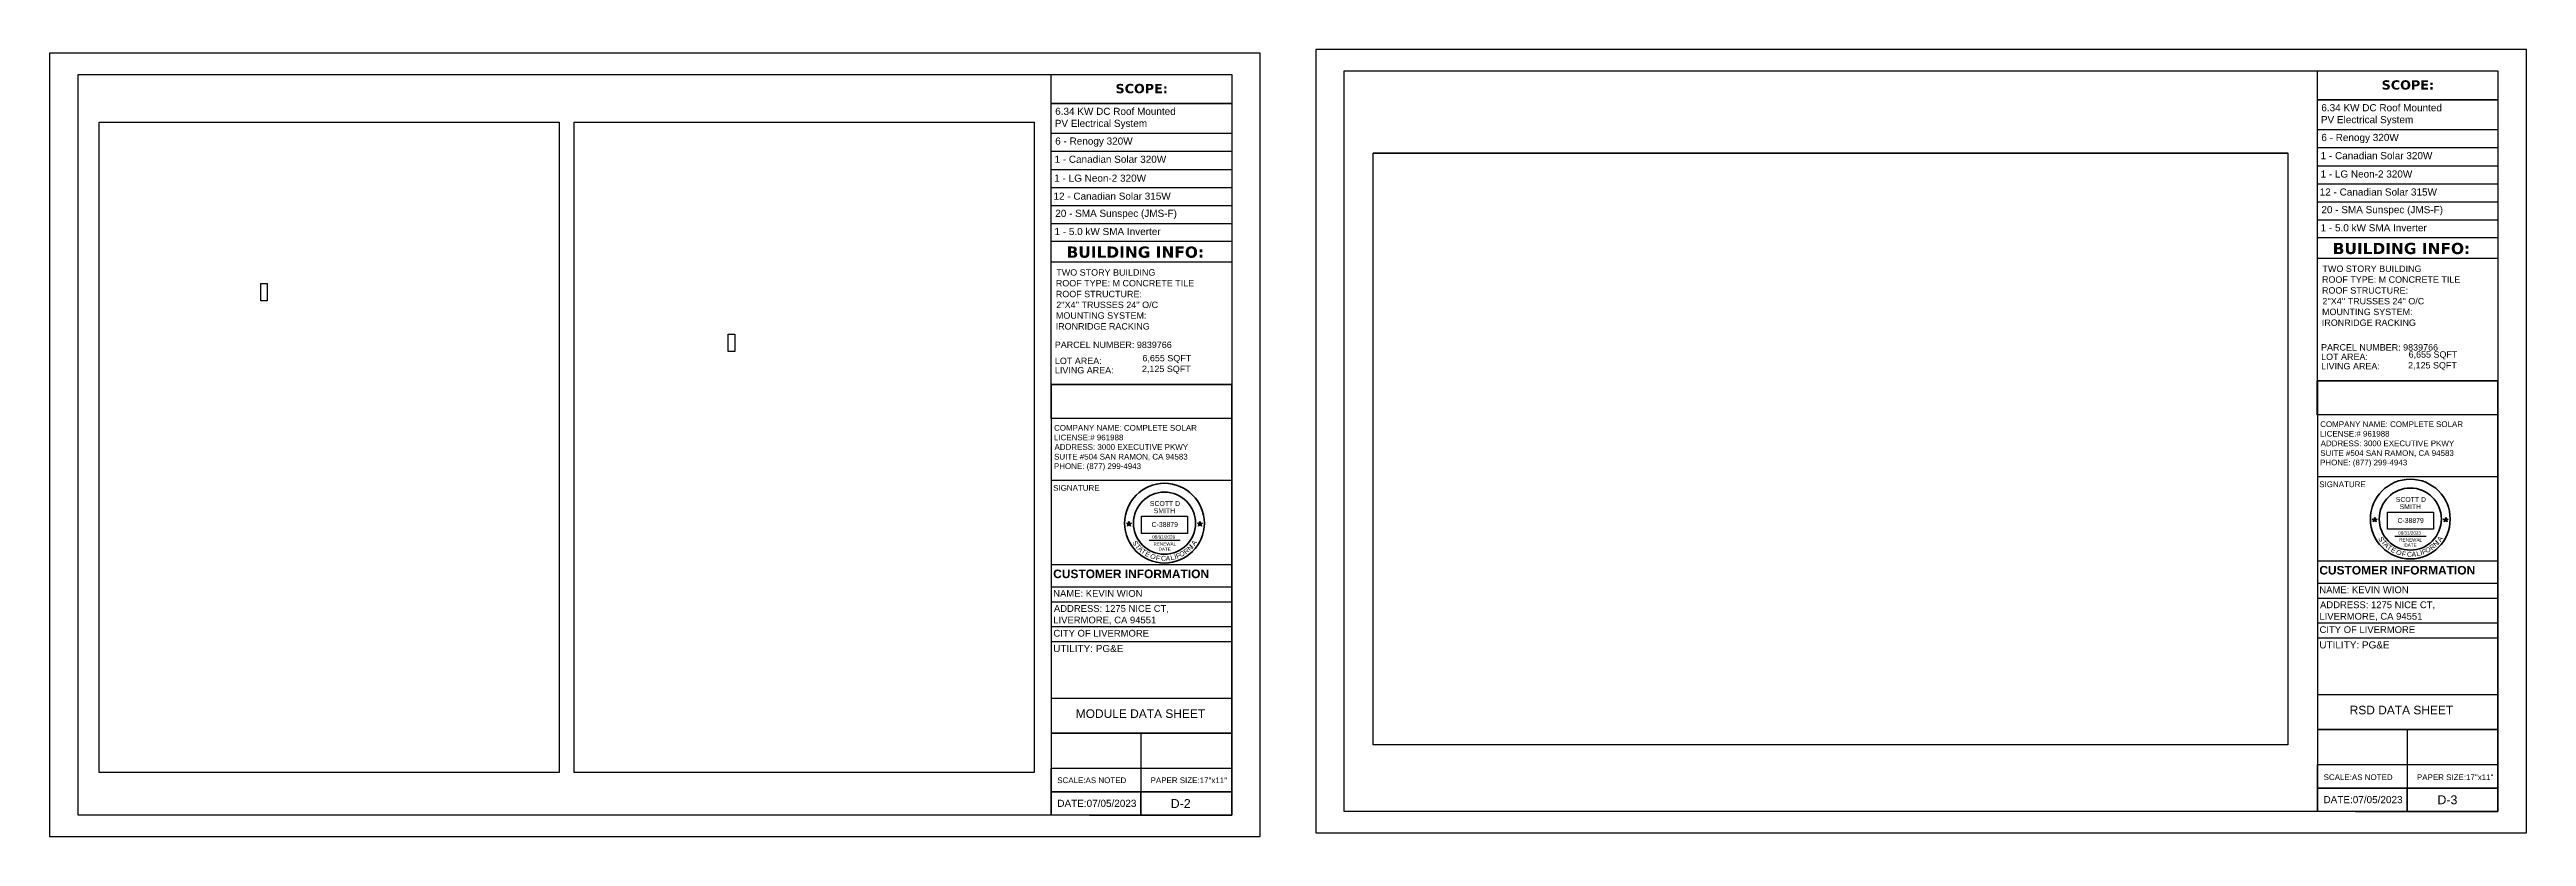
# Model space of a CAD drawing. Header units: millimetres. Extents: x 351 to 7480, y -14642 to -8468.
# Drawn here: x 389 to 3866, y -12127 to -11022 of the extents above; entities that cross this region are included whole.
import ezdxf

# ---------------------------------------------------------------- set-up
doc = ezdxf.new("R2010")
doc.units = ezdxf.units.MM
doc.layers.add('PDF10_0', color=7, linetype='Continuous', true_color=0xb3b3b3)
doc.layers.add('PDF9_0', color=7, linetype='Continuous', true_color=0xb3b3b3)
for name, color, linetype in [('PDF10_PDF_Geometry', 7, 'Continuous'), ('PDF10_TEXT', 7, 'Continuous'), ('PDF11_PDF_Geometry', 7, 'Continuous'), ('PDF5_Text', 7, 'Continuous'), ('PDF9_PDF_Geometry', 7, 'Continuous'), ('PDF9_TEXT', 7, 'Continuous'), ('PDF_Text', 7, 'Continuous')]:
    doc.layers.add(name, color=color, linetype=linetype)
doc.styles.add('PDF Arial', font='arial.ttf')
doc.styles.add('PDF Arial Bold', font='arialbd.ttf')
doc.styles.add('PDF Verdana Bold', font='verdanab.ttf')
doc.styles.get("Standard").update_dxf_attribs({"font": 'arial.ttf'})
picture_1 = doc.add_image_def('image13.png', size_in_pixel=(45, 240))
picture_2 = doc.add_image_def('image14.png', size_in_pixel=(3353, 2372))
picture_3 = doc.add_image_def('image15.png', size_in_pixel=(3353, 2372))
picture_4 = doc.add_image_def('image16.png', size_in_pixel=(45, 240))
picture_5 = doc.add_image_def('image17.png', size_in_pixel=(3051, 4714))
picture_6 = doc.add_image_def('image33.png', size_in_pixel=(858, 321))

# ---------------------------------------------------------------- blocks, each defined once
blk = doc.blocks.new('star')
h = blk.add_hatch(color=256)
h.dxf.hatch_style = 1
h.paths.add_polyline_path([(116.5, 62.57), (116.86, 62.57), (116.68, 63.12)])
h.paths.add_polyline_path([(116.68, 62.02), (116.97, 62.23), (116.86, 62.57), (116.5, 62.57), (116.39, 62.23)])
h.paths.add_polyline_path([(116.5, 62.57), (115.92, 62.57), (116.39, 62.23)])
h.paths.add_polyline_path([(116.39, 62.23), (116.21, 61.67), (116.68, 62.02)])
h.paths.add_polyline_path([(116.68, 62.02), (117.15, 61.67), (116.97, 62.23)])
h.paths.add_polyline_path([(116.97, 62.23), (117.44, 62.57), (116.86, 62.57)])
for p, q in [((115.92, 62.57), (117.44, 62.57)), ((117.15, 61.67), (115.92, 62.57)), ((116.21, 61.67), (116.68, 63.12)), ((117.44, 62.57), (116.21, 61.67)), ((116.68, 63.12), (117.15, 61.67))]:
    blk.add_line(p, q)
blk = doc.blocks.new('a')
at = {"color": 1, "char_height": 15, "attachment_point": 1}
for s, insert, rotation in [('{\\C256;S}', (169, 149), 301.85039), ('{\\C256;T}', (176.1, 138.5), 308.56022), ('{\\C256;A}', (182.8, 131.2), 313.93922), ('{\\C256;T}', (190.6, 123.2), 324.74618), ('{\\C256;E}', (201.4, 115.5), 330.01027), ('{\\C256;O}', (218.6, 109.1), 319.64637), ('{\\C256;A}', (258.4, 100.3), 1.66889), ('{\\C256;L}', (271.7, 101.5), 12.6875), ('{\\C256;I}', (283.7, 104.3), 13.61154), ('{\\C256;F}', (288.3, 105.4), 21.56815), ('{\\C256;O}', (299, 112.2), 12.6875), ('{\\C256;R}', (311.3, 116.8), 36.45984), ('{\\C256;N}', (322.6, 125.5), 43.07813), ('{\\C256;I}', (344.8, 127.8), 227.48462), ('{\\C256;A}', (335, 138.5), 54.6588)]:
    blk.add_mtext_dynamic_manual_height_columns(s, width=30.733, gutter_width=125, heights=[0], dxfattribs=dict(at, insert=insert, rotation=rotation))
at = {"color": 1, "insert": (244.5, 100.5), "char_height": 15, "attachment_point": 1}
blk.add_mtext_dynamic_manual_height_columns('{\\C256;C}', width=30.733, gutter_width=125, heights=[0], dxfattribs=at)
blk = doc.blocks.new('1')
at = {"color": 1, "xscale": 0.1018808021228187, "yscale": 0.1018808021228187, "zscale": 0.1018808021228187}
blk.add_blockref('a', (510.97, 81.39), dxfattribs=at)
at = {"color": 1, "insert": (534.46, 91.84), "char_height": 1.528, "attachment_point": 1, "rotation": 347.33657}
blk.add_mtext_dynamic_manual_height_columns('{\\C256;F}', width=1.5282, gutter_width=12.74, heights=[0], dxfattribs=at)

msp = doc.modelspace()

# ---------------------------------------------------------------- linework, layer by layer
at = {"lineweight": 30}
for p, q in [((1932.2, -11710.8), (1976, -11710.8)), ((3681.3, -11705), (3725.1, -11705))]:
    msp.add_line(p, q, dxfattribs=at)
at = {"lineweight": 35}
for centre, radius in [((1953.8, -11687), 56), ((1953.8, -11687), 43.6), ((3702.9, -11681.2), 56), ((3702.9, -11681.2), 43.6)]:
    msp.add_circle(centre, radius, dxfattribs=at)
at = {"layer": 'PDF10_0', "lineweight": 25}
for points in [[(2246.8, -11998.4), (2246.8, -11167.3), (3531, -11167.3), (3531, -11998.4)], [(3572.5, -11534.7), (3572.5, -11487.1), (3826, -11487.1), (3826, -11534.7)]]:
    msp.add_lwpolyline(points, close=True, dxfattribs=at)
at = {"layer": 'PDF10_PDF_Geometry', "lineweight": 25}
for points in [[(3826, -11051.8), (3826, -12091.8), (2206.1, -12091.8), (2206.1, -11051.8), (3826, -11051.8), (3826, -12091.8), (3572.5, -12091.8), (3572.5, -12059), (3826, -12059), (3572.5, -12059), (3572.5, -12026), (3826, -12026)], [(3826, -11569.7), (3826, -12026), (3826, -12059), (3826, -12091.8), (3826, -11487.1), (3572.5, -11487.1), (3572.5, -12091.8)], [(3572.5, -11739.7), (3826, -11739.7)], [(3572.5, -11771), (3826, -11771)], [(3572.5, -11792.1), (3826, -11792.1)], [(3572.5, -11827), (3826.1, -11827)], [(3572.5, -11848.1), (3826.1, -11848.1)], [(3572.5, -11927.7), (3826.1, -11927.7)], [(3576.1, -11976.8), (3826, -11976.8), (3572.5, -11976.8), (3826, -11976.8), (3698.4, -11976.8), (3698.4, -12026), (3826, -12026), (3826, -11976.8)], [(3698.4, -12026), (3698.4, -12059), (3698.4, -12091.8)]]:
    msp.add_lwpolyline(points, dxfattribs=at)
msp.add_lwpolyline([(3826, -12059), (3826, -12091.8), (3698.4, -12091.8), (3698.4, -12059)], close=True, dxfattribs=at)
at = {"layer": 'PDF10_PDF_Geometry', "color": 251, "lineweight": 25, "true_color": 0x525252}
msp.add_lwpolyline([(3626.1, -12091.8), (3826, -12091.8)], dxfattribs=at)
at = {"layer": 'PDF11_PDF_Geometry', "lineweight": 25}
msp.add_lwpolyline([(2166.1, -11021.9), (2166.1, -12121.8), (3866, -12121.8), (3866, -11021.9)], close=True, dxfattribs=at)
at = {"layer": 'PDF9_0', "lineweight": 25}
for points in [[(1104.2, -12037.2), (458.2, -12037.2), (458.2, -11123.8), (1104.2, -11123.8)], [(1771, -12037.2), (1125.1, -12037.2), (1125.1, -11123.8), (1771, -11123.8)], [(2048.4, -11097.5), (1794.9, -11097.5)], [(1794.9, -11539.8), (1794.9, -11492.3), (2048.4, -11492.3), (2048.4, -11539.8)]]:
    msp.add_lwpolyline(points, close=True, dxfattribs=at)
at = {"layer": 'PDF9_0', "color": 5, "lineweight": 25}
for points in [[(685.2, -11350.3), (694.1, -11350.3), (694.1, -11374.7), (685.2, -11374.7)], [(1341.5, -11421.7), (1350.4, -11421.7), (1350.4, -11446.1), (1341.5, -11446.1)]]:
    msp.add_lwpolyline(points, close=True, dxfattribs=at)
at = {"layer": 'PDF9_PDF_Geometry', "lineweight": 25}
for points in [[(388.5, -11027), (388.5, -12126.9), (2088.4, -12126.9), (2088.4, -11027)], [(3826, -11092.3), (3572.5, -11092.3)], [(3826, -11092.3), (3826, -11286.3), (3572.5, -11286.3), (3572.5, -11092.3)], [(2048.4, -11097.5), (2048.4, -11291.5), (1794.9, -11291.5), (1794.9, -11097.5)], [(2048.4, -12064.1), (2048.4, -12096.9), (1920.8, -12096.9), (1920.8, -12064.1)]]:
    msp.add_lwpolyline(points, close=True, dxfattribs=at)
for points in [[(2048.4, -11057), (2048.4, -12096.9), (428.5, -12096.9), (428.5, -11057), (2048.4, -11057), (2048.4, -12096.9), (1794.9, -12096.9), (1794.9, -12064.1), (2048.4, -12064.1), (1794.9, -12064.1), (1794.9, -12031.2), (2048.4, -12031.2)], [(1794.9, -11492.3), (1794.9, -11057)], [(3572.5, -11487.1), (3572.5, -11051.8)], [(1794.9, -11139.4), (2048.4, -11139.4)], [(3572.5, -11134.3), (3826, -11134.3)], [(3572.5, -11159.6), (3826, -11159.6)], [(1794.9, -11164.8), (2048.4, -11164.8)], [(1794.9, -11190.1), (2048.4, -11190.1)], [(3572.5, -11185), (3826, -11185)], [(1794.9, -11215.4), (2048.4, -11215.4)], [(3572.5, -11210.3), (3826, -11210.3)], [(1794.9, -11240.8), (2048.4, -11240.8)], [(1794.9, -11266.1), (2048.4, -11266.1)], [(3572.5, -11235.6), (3826, -11235.6)], [(3572.5, -11261), (3826, -11261)], [(1794.9, -11319.8), (2048.4, -11319.8)], [(3572.5, -11314.7), (3826, -11314.7)], [(2048.4, -11574.8), (2048.4, -12031.2), (2048.4, -12064.1), (2048.4, -12096.9), (2048.4, -11492.3), (1794.9, -11492.3), (1794.9, -12096.9)], [(1795, -11626.8), (2048.5, -11626.8)], [(3572.6, -11621.6), (3826.1, -11621.6)], [(1794.9, -11744.8), (2048.4, -11744.8)], [(1794.9, -11776.2), (2048.4, -11776.2)], [(1794.9, -11797.2), (2048.4, -11797.2)], [(1794.9, -11832.1), (2048.5, -11832.1)], [(1794.9, -11853.3), (2048.5, -11853.3)], [(1794.9, -11932.8), (2048.5, -11932.8)], [(1798.5, -11982), (2048.4, -11982), (1794.9, -11982), (2048.4, -11982), (1920.8, -11982), (1920.8, -12031.2), (2048.4, -12031.2), (2048.4, -11982)], [(1920.8, -12031.2), (1920.8, -12064.1), (1920.8, -12096.9)]]:
    msp.add_lwpolyline(points, dxfattribs=at)
at = {"layer": 'PDF9_PDF_Geometry', "color": 251, "lineweight": 25, "true_color": 0x525252}
msp.add_lwpolyline([(1848.5, -12096.9), (2048.4, -12096.9)], dxfattribs=at)

# ---------------------------------------------------------------- block references
at = {"xscale": 4.597039828451667, "yscale": 4.597039828451667, "zscale": 4.597039828451667, "rotation": 287.9700872862333}
for p in [(1465.9, -11266.2), (1565.6, -11266.2), (3215, -11260.5), (3314.7, -11260.5)]:
    msp.add_blockref('star', p, dxfattribs=at)
at = {"color": 1, "xscale": 4.51217474996896, "yscale": 4.51217474996896, "zscale": 4.51217474996896}
for p in [(-469, -12146.3), (1280.2, -12140.6)]:
    msp.add_blockref('1', p, dxfattribs=at)

# ---------------------------------------------------------------- texts
at = {"attachment_point": 1}
for s, width, heights, insert, char_height, line_spacing_factor in [('SCOTT D\\P  SMITH', 46.347, [0], (1933.4, -11655.9), 6.9, 0.88), ('SCOTT D\\P  SMITH', 46.347, [0], (3682.6, -11650.2), 6.9, 0.88), ('RENEWAL\\P    DATE', 31.395, [17], (1938.4, -11713.8), 4.6, 0.96), ('RENEWAL\\P    DATE', 31.395, [17], (3687.5, -11708.1), 4.6, 0.96)]:
    msp.add_mtext_dynamic_manual_height_columns(s, width=width, gutter_width=4.6, heights=heights, dxfattribs=dict(at, insert=insert, char_height=char_height, line_spacing_factor=line_spacing_factor))
for s, width, insert, char_height in [('C-38879', 41.59, (3684.9, -11679.7), 6.9), ('C-38879', 41.59, (1935.8, -11685.4), 6.9), ('08/31/2023', 38.133, (1936.6, -11704.1), 4.6), ('08/31/2023', 38.133, (3685.8, -11698.4), 4.6)]:
    msp.add_mtext_dynamic_manual_height_columns(s, width=width, gutter_width=4.6, heights=[0], dxfattribs=dict(at, insert=insert, char_height=char_height))
at = {"layer": 'PDF10_TEXT', "attachment_point": 7}
for s, insert, char_height, style in [('SCOPE:', (3662.7, -11078.3), 13, 'PDF Verdana Bold'), ('PV Electrical System', (3577.4, -11128.3), 10, 'PDF Arial'), ('6.34 KW DC Roof Mounted', (3578, -11108.7), 10, 'PDF Arial'), ('6 - Renogy 320W', (3578, -11153.3), 10, 'PDF Arial'), ('1 - Canadian Solar 320W', (3577, -11176), 10, 'PDF Arial'), ('1 - 5.0 kW SMA Inverter', (3577, -11277.3), 10, 'PDF Arial'), ('20 - SMA Sunspec (JMS-F)', (3578.1, -11254.7), 10, 'PDF Arial'), ('BUILDING INFO:', (3594, -11309.4), 15.749, 'PDF Verdana Bold'), ('TWO STORY BUILDING', (3579.6, -11334.3), 9, 'PDF Arial'), ('ROOF TYPE: M CONCRETE TILE', (3578.9, -11349.5), 9, 'PDF Arial'), ('ROOF STRUCTURE:', (3578.9, -11364.7), 9, 'PDF Arial'), ("2''X4'' TRUSSES 24'' O/C", (3579.5, -11379.8), 9, 'PDF Arial'), ('IRONRIDGE RACKING', (3578.7, -11410.1), 9, 'PDF Arial'), ('MOUNTING SYSTEM:', (3579, -11394.9), 9, 'PDF Arial'), ('2,125 SQFT', (3699.8, -11472.2), 9, 'PDF Arial'), ('6,655 SQFT', (3700.5, -11457), 9, 'PDF Arial'), ('COMPANY NAME: COMPLETE SOLAR', (3576.4, -11552.1), 8, 'PDF Arial'), ('ADDRESS: 3000 EXECUTIVE PKWY', (3577, -11579), 8, 'PDF Arial'), ('LICENSE:# 961988', (3576.2, -11565.5), 8, 'PDF Arial'), ('SUITE #504 SAN RAMON, CA 94583', (3576.5, -11594), 8, 'PDF Arial'), ('PHONE: (877) 299-4943', (3576.2, -11608.2), 8, 'PDF Arial'), ('SIGNATURE', (3575.1, -11636.5), 8, 'PDF Arial'), ('CUSTOMER INFORMATION', (3575.2, -11759.2), 12, 'PDF Arial Bold'), ('NAME: KEVIN WION', (3575.2, -11785.4), 9.5, 'PDF Arial'), ('ADDRESS: 1275 NICE CT,', (3576.2, -11808.1), 9.5, 'PDF Arial'), ('LIVERMORE, CA 94551', (3575.3, -11824.2), 9.5, 'PDF Arial'), ('CITY OF LIVERMORE', (3575.5, -11841.3), 9.5, 'PDF Arial'), ('UTILITY: PG&E', (3575.2, -11863), 10, 'PDF Arial'), ('RSD DATA SHEET', (3617.8, -11955.5), 12, 'PDF Arial'), ('DATE:07/05/2023', (3581, -12080.3), 10, 'PDF Arial'), ('D-3', (3740.9, -12081.8), 12.5, 'PDF Arial')]:
    msp.add_mtext(s, dxfattribs=dict(at, insert=insert, char_height=char_height, style=style))
at = {"layer": 'PDF5_Text', "attachment_point": 7, "style": 'PDF Arial'}
for s, insert, char_height in [('1 - LG Neon-2 320W', (1799.1, -11207.6), 10), ('1 - LG Neon-2 320W', (3576.8, -11201.8), 10), ('12 - Canadian Solar 315W', (1798, -11232.9), 10), ('12 - Canadian Solar 315W', (3575.7, -11227.1), 10), ('PARCEL NUMBER: 9839766', (1799.8, -11441.1), 9), ('PARCEL NUMBER: 9839766', (3577.6, -11444.7), 9), ('LIVING AREA:', (1800, -11476.8), 9), ('LOT AREA:', (1800, -11463.7), 9), ('LIVING AREA:', (3577.7, -11471.1), 9), ('LOT AREA:', (3577.7, -11458), 9)]:
    msp.add_mtext(s, dxfattribs=dict(at, insert=insert, char_height=char_height))
at = {"layer": 'PDF9_TEXT', "attachment_point": 7}
for s, insert, char_height, style in [('SCOPE:', (1885.1, -11083.4), 13, 'PDF Verdana Bold'), ('PV Electrical System', (1799.8, -11133.5), 10, 'PDF Arial'), ('6.34 KW DC Roof Mounted', (1800.4, -11113.8), 10, 'PDF Arial'), ('6 - Renogy 320W', (1800.4, -11158.4), 10, 'PDF Arial'), ('1 - Canadian Solar 320W', (1799.4, -11181.1), 10, 'PDF Arial'), ('20 - SMA Sunspec (JMS-F)', (1800.5, -11259.9), 10, 'PDF Arial'), ('1 - 5.0 kW SMA Inverter', (1799.4, -11282.5), 10, 'PDF Arial'), ('BUILDING INFO:', (1816.4, -11314.5), 15.749, 'PDF Verdana Bold'), ('TWO STORY BUILDING', (1802, -11339.5), 9, 'PDF Arial'), ('ROOF TYPE: M CONCRETE TILE', (1801.3, -11354.6), 9, 'PDF Arial'), ('ROOF STRUCTURE:', (1801.3, -11369.8), 9, 'PDF Arial'), ('IRONRIDGE RACKING', (1801.1, -11415.2), 9, 'PDF Arial'), ('MOUNTING SYSTEM:', (1801.4, -11400), 9, 'PDF Arial'), ("2''X4'' TRUSSES 24'' O/C", (1801.9, -11385), 9, 'PDF Arial'), ('2,125 SQFT', (1922.2, -11477.3), 9, 'PDF Arial'), ('6,655 SQFT', (1922.9, -11462.2), 9, 'PDF Arial'), ('COMPANY NAME: COMPLETE SOLAR', (1798.8, -11557.2), 8, 'PDF Arial'), ('ADDRESS: 3000 EXECUTIVE PKWY', (1799.4, -11584.1), 8, 'PDF Arial'), ('LICENSE:# 961988', (1798.6, -11570.7), 8, 'PDF Arial'), ('SUITE #504 SAN RAMON, CA 94583', (1798.9, -11599.1), 8, 'PDF Arial'), ('PHONE: (877) 299-4943', (1798.6, -11613.3), 8, 'PDF Arial'), ('SIGNATURE', (1797.5, -11641.6), 8, 'PDF Arial'), ('CUSTOMER INFORMATION', (1797.6, -11764.3), 12, 'PDF Arial Bold'), ('NAME: KEVIN WION', (1797.6, -11790.5), 9.5, 'PDF Arial'), ('ADDRESS: 1275 NICE CT,', (1798.6, -11813.3), 9.5, 'PDF Arial'), ('LIVERMORE, CA 94551', (1797.7, -11829.4), 9.5, 'PDF Arial'), ('CITY OF LIVERMORE', (1797.9, -11846.4), 9.5, 'PDF Arial'), ('UTILITY: PG&E', (1797.6, -11868.1), 10, 'PDF Arial'), ('MODULE DATA SHEET', (1829.3, -11960.6), 12, 'PDF Arial'), ('DATE:07/05/2023', (1803.4, -12085.5), 10, 'PDF Arial'), ('D-2', (1962.5, -12086.9), 12.5, 'PDF Arial')]:
    msp.add_mtext(s, dxfattribs=dict(at, insert=insert, char_height=char_height, style=style))
at = {"layer": 'PDF_Text', "char_height": 8, "attachment_point": 7, "style": 'PDF Arial'}
for insert in [(1803.3, -12052.1), (3581.2, -12047.8)]:
    msp.add_mtext('SCALE:AS NOTED           PAPER SIZE:17"x11"', dxfattribs=dict(at, insert=insert))

# ---------------------------------------------------------------- pictures from other files: only their frames are drawn
at = {"color": 7, "true_color": 0xffffff}
image = msp.add_image(picture_6, insert=(1921.7, -11701.3), size_in_units=(64.6, 24.2), dxfattribs=dict(at, brightness=7, contrast=73))
image.dxf.flags = 15
image = msp.add_image(picture_6, insert=(3670.8, -11695.5), size_in_units=(64.6, 24.2), dxfattribs=dict(at, brightness=7, contrast=73))
image.dxf.flags = 15
at = {"layer": 'PDF10_0', "color": 7, "lineweight": 0}
image = msp.add_image(picture_5, insert=(3531, -11998.4), size_in_units=(831.3, 1284.2), rotation=90, dxfattribs=at)
image.dxf.flags = 15
image = msp.add_image(picture_4, insert=(3826, -11534.7), size_in_units=(47.5, 254.3), rotation=90, dxfattribs=at)
image.dxf.flags = 15
at = {"layer": 'PDF9_0', "color": 7, "lineweight": 0}
image = msp.add_image(picture_3, insert=(1104.2, -12037.2), size_in_units=(913.3, 646.2), rotation=90, dxfattribs=at)
image.dxf.flags = 15
image = msp.add_image(picture_2, insert=(1771, -12037.2), size_in_units=(913.3, 646.2), rotation=90, dxfattribs=at)
image.dxf.flags = 15
image = msp.add_image(picture_1, insert=(2048.4, -11539.8), size_in_units=(47.5, 254.3), rotation=90, dxfattribs=at)
image.dxf.flags = 15

doc.saveas('drawing.dxf')
